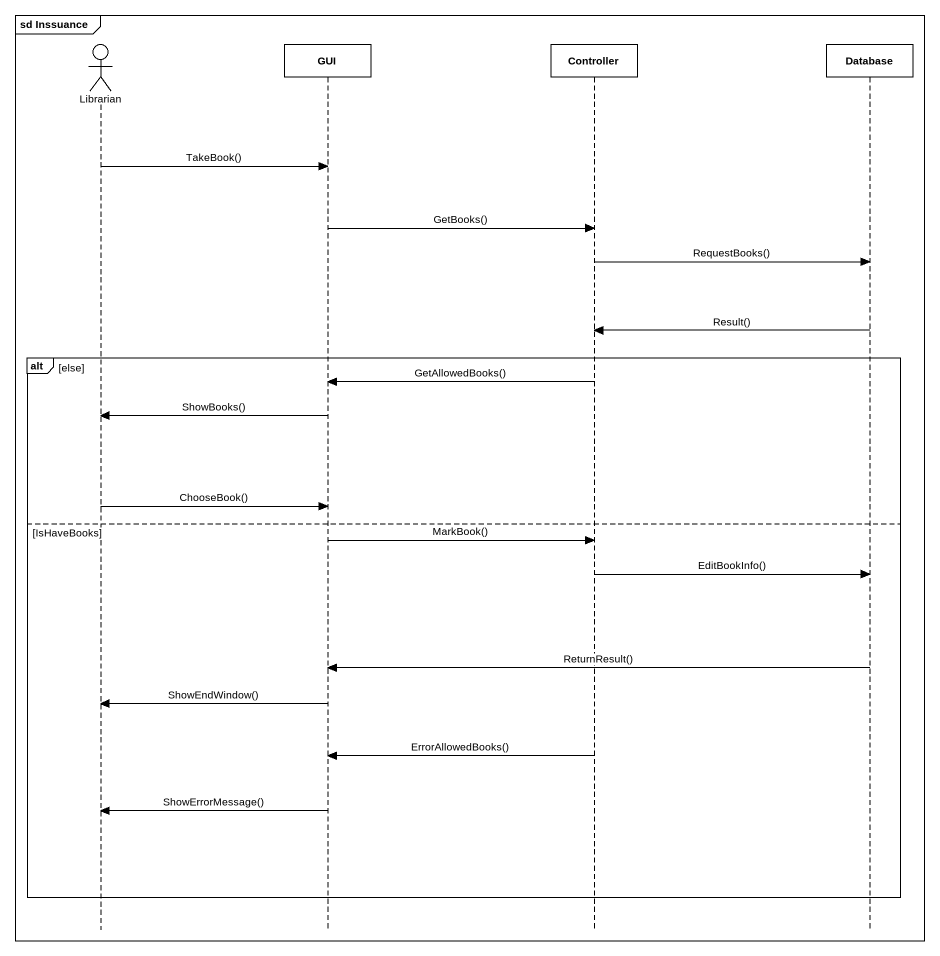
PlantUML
@startuml
mainframe sd Inssuance
hide footbox
actor Librarian
participant GUI
participant Controller
participant "Database" as Database_

Librarian -> GUI : TakeBook()
GUI -> Controller : GetBooks()
Controller -> Database_ : RequestBooks()
Database_ -> Controller : Result()
alt else
  Controller -> GUI : GetAllowedBooks()
  GUI -> Librarian : ShowBooks()
  Librarian -> GUI : ChooseBook()
else IsHaveBooks
  GUI -> Controller : MarkBook()
  Controller -> Database_ : EditBookInfo()
  Database_ -> GUI : ReturnResult()
  GUI -> Librarian : ShowEndWindow()
  Controller -> GUI : ErrorAllowedBooks()
  GUI -> Librarian : ShowErrorMessage()
end
@enduml
